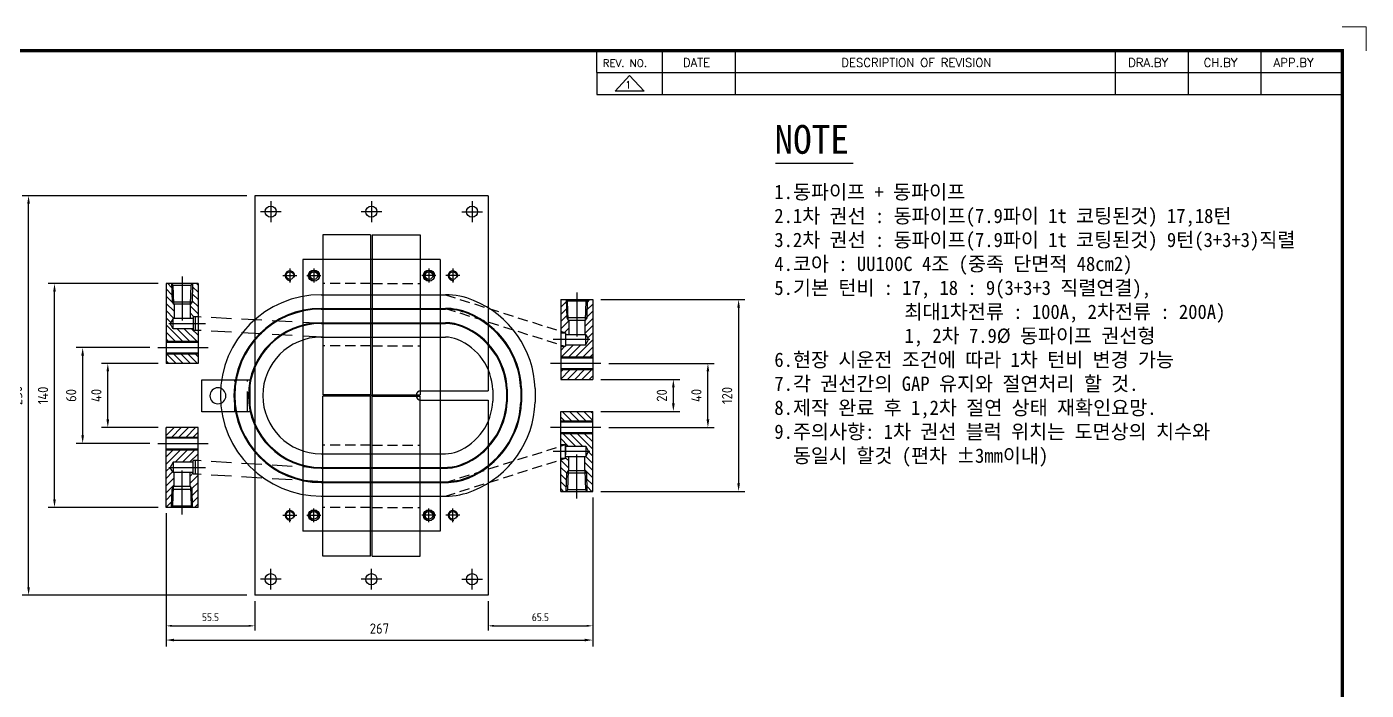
# Model space of a CAD drawing. Header units: millimetres. Extents: x 24815 to 37444, y -10619 to 6020.
# Drawn here: x 26305 to 27143, y -5515 to -5100 of the extents above; entities that cross this region are included whole.
import ezdxf
from ezdxf.enums import TextEntityAlignment as Align

# ---------------------------------------------------------------- set-up
doc = ezdxf.new("R2010")
doc.units = ezdxf.units.MM
for name, pattern in [('CENTER', [50.8, 31.75, -6.35, 6.35, -6.35]), ('CENTER2', [28.575, 19.05, -3.175, 3.175, -3.175]), ('HIDDENX2', [19.05, 12.7, -6.35])]:
    doc.linetypes.add(name, pattern=pattern)
doc.layers.add('FORMAT-1', color=7, linetype='Continuous')
doc.styles.add('HAN', font='')
doc.styles.add('RC', font='ROMANC.SHX')
doc.styles.get("Standard").update_dxf_attribs({"font": 'ISOCP.SHX', "bigfont": 'WHGTXT.SHX'})
doc.styles.get('HAN').set_extended_font_data('GulimChe')
doc.dimstyles.new('PS-1.5', dxfattribs={"dimscale": 1.5, "dimtxt": 3.2, "dimasz": 2.5, "dimexe": 2, "dimexo": 2.5, "dimgap": 2, "dimtad": 1, "dimtoh": 1, "dimrnd": 0.05, "dimzin": 12, "dimdsep": 46, "dimtxsty": 'Standard', "dimcen": 0, "dimclrt": 2, "dimazin": 3, "dimtfac": 1, "dimtofl": 0, "dimtmove": 0, "dimatfit": 3, "dimfxl": 0.18, "dimtolj": 1, "dimtzin": 0, "dimarcsym": 0})
doc.dimstyles.new('PS-2', dxfattribs={"dimscale": 2, "dimtxt": 3.2, "dimasz": 2.5, "dimexe": 2, "dimexo": 2.5, "dimgap": 2, "dimtad": 1, "dimtoh": 1, "dimrnd": 0.05, "dimzin": 12, "dimdsep": 46, "dimtxsty": 'Standard', "dimcen": 0, "dimclrt": 2, "dimazin": 3, "dimtfac": 1, "dimtofl": 0, "dimtmove": 0, "dimatfit": 3, "dimfxl": 0.18, "dimtolj": 1, "dimtzin": 0, "dimarcsym": 0})

# ---------------------------------------------------------------- blocks, each defined once
blk = doc.blocks.new('*D1065')
at = {"color": 0, "lineweight": -2, "transparency": 16777216}
for p, q in [((26663.71, -5320.38), (26713.18, -5320.38)), ((26709.18, -5335.38), (26709.18, -5325.38)), ((26663.71, -5340.38), (26713.18, -5340.38))]:
    blk.add_line(p, q, dxfattribs=at)
at = {"color": 0, "transparency": 16777216}
for points in [[(26708.35, -5325.38), (26710.02, -5325.38), (26709.18, -5320.38)], [(26708.35, -5335.38), (26710.02, -5335.38), (26709.18, -5340.38)]]:
    blk.add_solid(points, dxfattribs=at)
at = {"layer": 'Defpoints', "color": 0, "transparency": 16777216}
for p in [(26658.71, -5320.38), (26709.18, -5320.38), (26658.71, -5340.38)]:
    blk.add_point(p, dxfattribs=at)
at = {"color": 2, "transparency": 16777216, "insert": (26701.98, -5330.38), "char_height": 6.4, "attachment_point": 5, "rotation": 90}
blk.add_mtext('\\A1;20', dxfattribs=at)
blk = doc.blocks.new('*D1066')
at = {"color": 0, "lineweight": -2, "transparency": 16777216}
for p, q in [((26668.82, -5310.38), (26734.82, -5310.38)), ((26730.82, -5345.38), (26730.82, -5315.38)), ((26668.82, -5350.38), (26734.82, -5350.38))]:
    blk.add_line(p, q, dxfattribs=at)
at = {"color": 0, "transparency": 16777216}
for points in [[(26729.98, -5315.38), (26731.65, -5315.38), (26730.82, -5310.38)], [(26729.98, -5345.38), (26731.65, -5345.38), (26730.82, -5350.38)]]:
    blk.add_solid(points, dxfattribs=at)
at = {"layer": 'Defpoints', "color": 0, "transparency": 16777216}
for p in [(26663.82, -5310.38), (26730.82, -5310.38), (26663.82, -5350.38)]:
    blk.add_point(p, dxfattribs=at)
at = {"color": 2, "transparency": 16777216, "insert": (26723.62, -5330.38), "char_height": 6.4, "attachment_point": 5, "rotation": 90}
blk.add_mtext('\\A1;40', dxfattribs=at)
blk = doc.blocks.new('qweafwa')
at = {"color": 3}
for p, q in [((54843.13, 131569.93), (54943.13, 131569.93)), ((54843.13, 131569.93), (54843.13, 131539.93)), ((54943.13, 131569.93), (54943.13, 131539.93)), ((54843.13, 131539.93), (54943.13, 131539.93))]:
    blk.add_line(p, q, dxfattribs=at)
at = {"color": 2, "linetype": 'HIDDENX2', "ltscale": 0.5}
for p, q in [((54873.63, 131569.93), (54873.63, 131539.93)), ((54912.63, 131569.93), (54912.63, 131539.93))]:
    blk.add_line(p, q, dxfattribs=at)
blk = doc.blocks.new('W3FCDSERTF')
at = {"color": 40}
for p, q in [((17905.8, -33979), (17905.8, -34065)), ((17905.8, -33979), (18075.8, -33979)), ((18075.8, -33979), (18075.8, -34065)), ((17905.8, -34065), (18075.8, -34065))]:
    blk.add_line(p, q, dxfattribs=at)
at = {"color": 1, "linetype": 'CENTER2'}
for p, q in [((17915.8, -33981.62), (17915.8, -33990.38)), ((18065.8, -33981.62), (18065.8, -33990.38)), ((17911.42, -33986), (17920.18, -33986)), ((18070.18, -33986), (18061.42, -33986)), ((17911.42, -34058), (17920.18, -34058)), ((17915.8, -34062.38), (17915.8, -34053.62)), ((18070.18, -34058), (18061.42, -34058)), ((18065.8, -34062.38), (18065.8, -34053.62))]:
    blk.add_line(p, q, dxfattribs=at)
at = {"color": 40}
for centre in [(17915.8, -33986), (18065.8, -33986), (17915.8, -34058), (18065.8, -34058)]:
    blk.add_circle(centre, 3.5, dxfattribs=at)
blk = doc.blocks.new('QW3EFCWEW4RT')
h = blk.add_hatch()
h.set_pattern_fill('ANSI31', color=256, style=0)
h.set_pattern_definition([(45, (20879.2575, 78.3932), (-2.24506403, 2.24506403), [])])
h.paths.add_polyline_path([(17403.69, -34509.93), (17403.69, -34513.35), (17415.09, -34513.64), (17416.66, -34514.55), (17416.66, -34514.93), (17425.44, -34514.93), (17425.44, -34512.93), (17424.44, -34512.93), (17424.44, -34509.93)], flags=17)
h.paths.add_polyline_path([(17416.66, -34524.93), (17416.66, -34525.31), (17415.09, -34526.21), (17403.69, -34526.5), (17403.69, -34529.93), (17439.69, -34529.93), (17439.69, -34509.93), (17432.94, -34509.93), (17432.94, -34512.93), (17431.94, -34512.93), (17431.94, -34525.6), (17428.69, -34527.37), (17425.44, -34525.6), (17425.44, -34524.93)])
h.paths.add_polyline_path([(17453.69, -34509.93), (17447.69, -34509.93), (17447.69, -34529.93), (17453.69, -34529.93)])
at = {"color": 1, "linetype": 'CENTER', "ltscale": 3}
for p, q in [((17443.69, -34535.03), (17443.69, -34503.59)), ((17428.69, -34528.16), (17428.69, -34505.16)), ((17399.27, -34519.93), (17426.82, -34519.93))]:
    blk.add_line(p, q, dxfattribs=at)
at = {"color": 1}
for p, q in [((17403.69, -34509.93), (17453.69, -34509.93)), ((17403.69, -34509.93), (17403.69, -34529.93)), ((17424.44, -34509.93), (17424.44, -34512.93)), ((17424.44, -34512.93), (17432.94, -34512.93)), ((17425.44, -34512.93), (17425.44, -34525.6)), ((17431.94, -34512.93), (17431.94, -34525.6)), ((17432.94, -34509.93), (17432.94, -34512.93)), ((17453.69, -34509.93), (17453.69, -34529.93)), ((17416.66, -34514.93), (17425.44, -34514.93)), ((17416.66, -34524.93), (17425.44, -34524.93)), ((17425.44, -34525.6), (17428.69, -34527.37)), ((17431.94, -34525.6), (17425.44, -34525.6)), ((17431.94, -34525.6), (17428.69, -34527.37)), ((17403.69, -34529.93), (17453.69, -34529.93))]:
    blk.add_line(p, q, dxfattribs=at)
at = {"color": 2}
blk.add_line((17403.69, -34511.53), (17403.69, -34525.83), dxfattribs=at)
for p, q in [((17439.69, -34529.93), (17439.69, -34509.93)), ((17447.69, -34529.93), (17447.69, -34509.93)), ((17403.69, -34513.35), (17403.69, -34526.5)), ((17404.58, -34514.23), (17403.69, -34513.35)), ((17404.58, -34525.62), (17404.58, -34514.23)), ((17415.09, -34526.21), (17415.09, -34513.64)), ((17416.66, -34514.55), (17416.66, -34525.31)), ((17403.69, -34526.5), (17404.58, -34525.62))]:
    blk.add_line(p, q)
at = {"color": 3}
for p, q in [((17440.29, -34529.93), (17440.29, -34509.93)), ((17447.09, -34529.93), (17447.09, -34509.93)), ((17416.66, -34514.55), (17404.58, -34514.23)), ((17404.58, -34525.62), (17416.66, -34525.31))]:
    blk.add_line(p, q, dxfattribs=at)
for points in [[(17403.69, -34513.35), (17415.09, -34513.64), (17416.66, -34514.55)], [(17403.69, -34526.5), (17415.09, -34526.21), (17416.66, -34525.31)]]:
    blk.add_lwpolyline(points)
blk = doc.blocks.new('qw33erdcw4e4rt')
at = {"color": 40}
for p, q in [((17883.34, -34082.72), (17883.34, -33936.72)), ((18133.34, -33936.72), (17883.34, -33936.72)), ((18133.34, -34082.72), (18133.34, -33936.72)), ((18005.34, -34040.72), (18005.34, -34082.72)), ((18011.34, -34040.72), (18011.34, -34082.72)), ((18005.34, -34082.72), (17883.34, -34082.72)), ((18133.34, -34082.72), (18011.34, -34082.72))]:
    blk.add_line(p, q, dxfattribs=at)
at = {"color": 1, "linetype": 'CENTER2'}
for p, q in [((17893.34, -33953.22), (17893.34, -33940.22)), ((18123.34, -33953.22), (18123.34, -33940.22)), ((17886.84, -33946.72), (17899.84, -33946.72)), ((18129.84, -33946.72), (18116.84, -33946.72)), ((17928.96, -33958.72), (17937.71, -33958.72)), ((17933.34, -33954.35), (17933.34, -33963.1)), ((18087.71, -33958.72), (18078.96, -33958.72)), ((18083.34, -33954.35), (18083.34, -33963.1)), ((17928.96, -33973.72), (17937.71, -33973.72)), ((17933.34, -33969.35), (17933.34, -33978.1)), ((18087.71, -33973.72), (18078.96, -33973.72)), ((18083.34, -33969.35), (18083.34, -33978.1)), ((17886.84, -34009.72), (17899.84, -34009.72)), ((17893.34, -34016.22), (17893.34, -34003.22)), ((18129.84, -34009.72), (18116.84, -34009.72)), ((18123.34, -34016.22), (18123.34, -34003.22)), ((17933.34, -34050.1), (17933.34, -34041.35)), ((18083.34, -34050.1), (18083.34, -34041.35)), ((17928.96, -34045.72), (17937.71, -34045.72)), ((18087.71, -34045.72), (18078.96, -34045.72)), ((17933.34, -34065.1), (17933.34, -34056.35)), ((18083.34, -34065.1), (18083.34, -34056.35)), ((17893.34, -34066.22), (17893.34, -34079.22)), ((17928.96, -34060.72), (17937.71, -34060.72)), ((18087.71, -34060.72), (18078.96, -34060.72)), ((18123.34, -34066.22), (18123.34, -34079.22)), ((17886.84, -34072.72), (17899.84, -34072.72)), ((18129.84, -34072.72), (18116.84, -34072.72))]:
    blk.add_line(p, q, dxfattribs=at)
at = {"color": 40}
for centre in [(17893.34, -33946.72), (18123.34, -33946.72), (17893.34, -34009.72), (18123.34, -34009.72), (17893.34, -34072.72), (18123.34, -34072.72)]:
    blk.add_circle(centre, 3.5, dxfattribs=at)
for centre in [(17933.34, -33958.72), (18083.34, -33958.72), (17933.34, -33973.72), (18083.34, -33973.72), (17933.34, -34045.72), (18083.34, -34045.72), (17933.34, -34060.72), (18083.34, -34060.72)]:
    blk.add_circle(centre, 2.4)
at = {"color": 3}
for centre in [(17933.34, -33958.72), (18083.34, -33958.72), (17933.34, -33973.72), (18083.34, -33973.72), (17933.34, -34045.72), (18083.34, -34045.72), (17933.34, -34060.72), (18083.34, -34060.72)]:
    blk.add_arc(centre, 3, 249.09255, 189.42765, dxfattribs=at)
at = {"color": 40}
blk.add_arc((18008.34, -34040.72), 3, 0, 180, dxfattribs=at)
blk = doc.blocks.new('aseefwAG')
at = {"color": 6}
for p, q in [((978.69, 254.27), (948.69, 254.26)), ((948.69, 254.26), (948.69, 234.26)), ((978.69, 234.27), (978.69, 254.27)), ((948.69, 234.26), (978.69, 234.27))]:
    blk.add_line(p, q, dxfattribs=at)
at = {"color": 2, "linetype": 'HIDDENX2'}
for p, q in [((950.19, 234.26), (950.19, 254.26)), ((958.19, 234.26), (958.19, 254.26))]:
    blk.add_line(p, q, dxfattribs=at)
at = {"color": 6}
blk.add_circle((968.69, 244.26), 5, dxfattribs=at)
blk = doc.blocks.new('format-3')
at = {"color": 3, "lineweight": 9}
for p in [(414.5, 291.3), (419.5, 286.3)]:
    blk.add_line(p, (419.5, 291.3), dxfattribs=at)
at = {"color": 180}
for p, q in [((258.97, 281.75), (258.97, 286.3)), ((272.71, 281.75), (272.71, 286.3)), ((287.94, 281.75), (287.94, 286.3)), ((367.22, 281.75), (367.22, 286.3)), ((382.45, 281.75), (382.45, 286.3)), ((397.61, 281.75), (397.61, 286.3)), ((258.97, 281.75), (414.5, 281.75))]:
    blk.add_line(p, q, dxfattribs=at)
at = {"layer": 'FORMAT-1', "const_width": 0.7}
blk.add_lwpolyline([(13, 5), (13, 286.3), (414.5, 286.3), (414.5, 5)], close=True, dxfattribs=at)
at = {"color": 2, "style": 'RC'}
for s, height, p in [('REV. NO.', 1.56, (260.23, 282.95)), ('DATE', 1.788, (276.95, 282.94)), ('DESCRIPTION OF REVISION', 1.7875, (309.98, 282.94)), ('DRA.BY', 1.788, (369.83, 282.94)), ('CH.BY', 1.788, (385.59, 282.94)), ('APP.BY', 1.788, (400.18, 282.94))]:
    blk.add_text(s, height=height, dxfattribs=at).set_placement(p)
at = {"style": 'HAN'}
for tag, height, p in [('MODEL-NAME', 3, (386.1, 31.53)), ('SCALE', 2.7, (320.81, 26.29)), ('PART-NAME', 3, (386.1, 26.29)), ('PART-NO', 3, (386.1, 21.01)), ('DRA-BY', 3, (260.72, 19.44)), ('CH-BY', 3, (277.21, 19.44)), ('APP-BY', 3, (293.7, 19.44)), ('DRA-DATE', 2.5, (260.72, 7.47)), ('CH-DATE', 2.5, (277.21, 7.47)), ('APP-DATE', 2.5, (293.7, 7.47)), ('관련업체', 3, (333.52, 9.26))]:
    blk.add_attdef(tag, text='', height=height, dxfattribs=at).set_placement(p, align=Align.MIDDLE_CENTER)
blk = doc.blocks.new('re3')
at = {"color": 180}
for p, q in [((0, 0), (0, -4.55)), ((6.87, -0.64), (3.86, -3.91)), ((6.87, -0.64), (9.88, -3.91)), ((13.74, -4.55), (13.74, 0)), ((28.97, -4.55), (28.97, 0)), ((108.25, -4.55), (108.25, 0)), ((123.49, -4.55), (123.49, 0)), ((138.64, -4.55), (138.64, 0)), ((0, -4.55), (155.53, -4.55)), ((9.88, -3.91), (3.86, -3.91))]:
    blk.add_line(p, q, dxfattribs=at)
at = {"color": 2, "style": 'RC', "oblique": 15}
blk.add_attdef('REV.NO', text='', height=1.56, dxfattribs=at).set_placement((6.59, -2.56), align=Align.MIDDLE_CENTER)
blk.add_attdef('-1', text='', height=1.56, dxfattribs=at).set_placement((9.37, -1.66), align=Align.MIDDLE_LEFT)
at = {"color": 2, "style": 'HAN'}
for tag, p in [('REV.-DATE', (21.36, -2.28)), ('DRA.BY', (115.87, -2.28)), ('CH.BY', (131.07, -2.28)), ('APP.BY', (147.09, -2.28))]:
    blk.add_attdef(tag, text='', height=2.5, dxfattribs=at).set_placement(p, align=Align.MIDDLE_CENTER)
blk.add_attdef('DESCRIPTION-OF-REVISION', text='', height=2.5, dxfattribs=at).set_placement((31.61, -2.28), align=Align.MIDDLE_LEFT)
blk = doc.blocks.new('*D1080')
at = {"color": 0, "lineweight": -2, "transparency": 16777216}
for p, q in [((26663.71, -5270.38), (26754.03, -5270.38)), ((26750.03, -5275.38), (26750.03, -5385.38)), ((26663.71, -5390.38), (26754.03, -5390.38))]:
    blk.add_line(p, q, dxfattribs=at)
at = {"color": 0, "transparency": 16777216}
for points in [[(26749.2, -5275.38), (26750.86, -5275.38), (26750.03, -5270.38)], [(26749.2, -5385.38), (26750.86, -5385.38), (26750.03, -5390.38)]]:
    blk.add_solid(points, dxfattribs=at)
at = {"layer": 'Defpoints', "color": 0, "transparency": 16777216}
for p in [(26658.71, -5270.38), (26658.71, -5390.38), (26750.03, -5390.38)]:
    blk.add_point(p, dxfattribs=at)
at = {"color": 2, "transparency": 16777216, "insert": (26742.83, -5330.38), "char_height": 6.4, "attachment_point": 5, "rotation": 90}
blk.add_mtext('\\A1;120', dxfattribs=at)
blk = doc.blocks.new('*D1081')
at = {"color": 0, "lineweight": -2, "transparency": 16777216}
for p, q in [((26658.71, -5395.38), (26658.71, -5487.43)), ((26391.71, -5405.38), (26391.71, -5487.43)), ((26396.71, -5483.43), (26653.71, -5483.43))]:
    blk.add_line(p, q, dxfattribs=at)
at = {"color": 0, "transparency": 16777216}
for points in [[(26396.71, -5482.6), (26396.71, -5484.26), (26391.71, -5483.43)], [(26653.71, -5482.6), (26653.71, -5484.26), (26658.71, -5483.43)]]:
    blk.add_solid(points, dxfattribs=at)
at = {"layer": 'Defpoints', "color": 0, "transparency": 16777216}
for p in [(26658.71, -5390.38), (26391.71, -5400.38), (26658.71, -5483.43)]:
    blk.add_point(p, dxfattribs=at)
at = {"color": 2, "transparency": 16777216, "insert": (26525.21, -5476.23), "char_height": 6.4, "attachment_point": 5}
blk.add_mtext('\\A1;267', dxfattribs=at)
blk = doc.blocks.new('*D1082')
at = {"color": 0, "lineweight": -2, "transparency": 16777216}
for p, q in [((26386.71, -5260.38), (26317.86, -5260.38)), ((26321.86, -5395.38), (26321.86, -5265.38)), ((26386.71, -5400.38), (26317.86, -5400.38))]:
    blk.add_line(p, q, dxfattribs=at)
at = {"color": 0, "transparency": 16777216}
for points in [[(26321.03, -5265.38), (26322.7, -5265.38), (26321.86, -5260.38)], [(26321.03, -5395.38), (26322.7, -5395.38), (26321.86, -5400.38)]]:
    blk.add_solid(points, dxfattribs=at)
at = {"layer": 'Defpoints', "color": 0, "transparency": 16777216}
for p in [(26321.86, -5260.38), (26391.71, -5260.38), (26391.71, -5400.38)]:
    blk.add_point(p, dxfattribs=at)
at = {"color": 2, "transparency": 16777216, "insert": (26314.66, -5330.38), "char_height": 6.4, "attachment_point": 5, "rotation": 90}
blk.add_mtext('\\A1;140', dxfattribs=at)
blk = doc.blocks.new('*D1083')
at = {"color": 0, "lineweight": -2, "transparency": 16777216}
for p, q in [((26386.71, -5310.38), (26351.22, -5310.38)), ((26355.22, -5345.38), (26355.22, -5315.38)), ((26386.71, -5350.38), (26351.22, -5350.38))]:
    blk.add_line(p, q, dxfattribs=at)
at = {"color": 0, "transparency": 16777216}
for points in [[(26354.39, -5315.38), (26356.06, -5315.38), (26355.22, -5310.38)], [(26354.39, -5345.38), (26356.06, -5345.38), (26355.22, -5350.38)]]:
    blk.add_solid(points, dxfattribs=at)
at = {"layer": 'Defpoints', "color": 0, "transparency": 16777216}
for p in [(26355.22, -5310.38), (26391.71, -5310.38), (26391.71, -5350.38)]:
    blk.add_point(p, dxfattribs=at)
at = {"color": 2, "transparency": 16777216, "insert": (26348.02, -5330.38), "char_height": 6.4, "attachment_point": 5, "rotation": 90}
blk.add_mtext('\\A1;40', dxfattribs=at)
blk = doc.blocks.new('*D1084')
at = {"color": 0, "lineweight": -2, "transparency": 16777216}
for p, q in [((26381.6, -5300.38), (26335.5, -5300.38)), ((26339.5, -5355.38), (26339.5, -5305.38)), ((26381.6, -5360.38), (26335.5, -5360.38))]:
    blk.add_line(p, q, dxfattribs=at)
at = {"color": 0, "transparency": 16777216}
for points in [[(26338.66, -5305.38), (26340.33, -5305.38), (26339.5, -5300.38)], [(26338.66, -5355.38), (26340.33, -5355.38), (26339.5, -5360.38)]]:
    blk.add_solid(points, dxfattribs=at)
at = {"layer": 'Defpoints', "color": 0, "transparency": 16777216}
for p in [(26339.5, -5300.38), (26386.6, -5300.38), (26386.6, -5360.38)]:
    blk.add_point(p, dxfattribs=at)
at = {"color": 2, "transparency": 16777216, "insert": (26332.3, -5330.38), "char_height": 6.4, "attachment_point": 5, "rotation": 90}
blk.add_mtext('\\A1;60', dxfattribs=at)
blk = doc.blocks.new('*D1085')
at = {"color": 0, "lineweight": -2, "transparency": 16777216}
for p, q in [((26442.21, -5205.38), (26301.64, -5205.38)), ((26305.64, -5450.38), (26305.64, -5210.38)), ((26442.21, -5455.38), (26301.64, -5455.38))]:
    blk.add_line(p, q, dxfattribs=at)
at = {"color": 0, "transparency": 16777216}
for points in [[(26304.81, -5210.38), (26306.47, -5210.38), (26305.64, -5205.38)], [(26304.81, -5450.38), (26306.47, -5450.38), (26305.64, -5455.38)]]:
    blk.add_solid(points, dxfattribs=at)
at = {"layer": 'Defpoints', "color": 0, "transparency": 16777216}
for p in [(26305.64, -5205.38), (26447.21, -5205.38), (26447.21, -5455.38)]:
    blk.add_point(p, dxfattribs=at)
at = {"color": 2, "transparency": 16777216, "insert": (26298.44, -5330.38), "char_height": 6.4, "attachment_point": 5, "rotation": 90}
blk.add_mtext('\\A1;250', dxfattribs=at)
blk = doc.blocks.new('*D1103')
at = {"color": 0, "lineweight": -2, "transparency": 16777216}
for p, q in [((26391.71, -5404.13), (26391.71, -5477.54)), ((26447.21, -5459.13), (26447.21, -5477.54)), ((26395.46, -5474.54), (26443.46, -5474.54))]:
    blk.add_line(p, q, dxfattribs=at)
at = {"color": 0, "transparency": 16777216}
for points in [[(26395.46, -5473.91), (26395.46, -5475.16), (26391.71, -5474.54)], [(26443.46, -5473.91), (26443.46, -5475.16), (26447.21, -5474.54)]]:
    blk.add_solid(points, dxfattribs=at)
at = {"layer": 'Defpoints', "color": 0, "transparency": 16777216}
for p in [(26391.71, -5400.38), (26447.21, -5455.38), (26447.21, -5474.54)]:
    blk.add_point(p, dxfattribs=at)
at = {"color": 2, "transparency": 16777216, "insert": (26419.46, -5469.14), "char_height": 4.8, "attachment_point": 5}
blk.add_mtext('\\A1;55.5', dxfattribs=at)
blk = doc.blocks.new('*D1104')
at = {"color": 0, "lineweight": -2, "transparency": 16777216}
for p, q in [((26658.71, -5394.13), (26658.71, -5477.54)), ((26593.21, -5459.13), (26593.21, -5477.54)), ((26596.96, -5474.54), (26654.96, -5474.54))]:
    blk.add_line(p, q, dxfattribs=at)
at = {"color": 0, "transparency": 16777216}
for points in [[(26596.96, -5473.91), (26596.96, -5475.16), (26593.21, -5474.54)], [(26654.96, -5473.91), (26654.96, -5475.16), (26658.71, -5474.54)]]:
    blk.add_solid(points, dxfattribs=at)
at = {"layer": 'Defpoints', "color": 0, "transparency": 16777216}
for p in [(26658.71, -5390.38), (26593.21, -5455.38), (26658.71, -5474.54)]:
    blk.add_point(p, dxfattribs=at)
at = {"color": 2, "transparency": 16777216, "insert": (26625.96, -5469.14), "char_height": 4.8, "attachment_point": 5}
blk.add_mtext('\\A1;65.5', dxfattribs=at)

msp = doc.modelspace()

# ---------------------------------------------------------------- linework, layer by layer
for p, q in [((26773.03019, -5185.04224), (26821.77001, -5185.04224)), ((26520.71022, -5330.88139), (26519.71022, -5329.88139))]:
    msp.add_line(p, q)
at = {"color": 2}
for p, q in [((26488.71022, -5267.38139), (26566.51517, -5267.38139)), ((26488.71022, -5275.88139), (26566.51517, -5275.88139)), ((26488.71022, -5276.38139), (26566.51517, -5276.38139)), ((26488.71022, -5284.88139), (26566.51517, -5284.88139)), ((26488.71022, -5285.38139), (26566.51517, -5285.38139)), ((26488.71022, -5293.88139), (26566.51517, -5293.88139)), ((26596.20977, -5326.86006), (26596.20977, -5333.90271)), ((26604.70203, -5326.49755), (26604.70203, -5334.26523)), ((26605.20203, -5326.49755), (26605.20203, -5334.26523)), ((26613.69385, -5326.11371), (26613.69385, -5334.64907)), ((26614.19385, -5326.11371), (26614.19385, -5334.64907)), ((26622.69385, -5326.11371), (26622.69385, -5334.64907)), ((26488.71022, -5366.88139), (26566.51517, -5366.88139)), ((26488.71022, -5375.38139), (26566.51517, -5375.38139)), ((26488.71022, -5375.88139), (26566.51517, -5375.88139)), ((26488.71022, -5384.38139), (26566.51517, -5384.38139)), ((26488.71022, -5384.88139), (26566.51517, -5384.88139)), ((26488.71022, -5393.38139), (26566.51517, -5393.38139))]:
    msp.add_line(p, q, dxfattribs=at)
at = {"color": 253, "linetype": 'HIDDENX2', "ltscale": 0.5}
for p, q in [((26566.51517, -5267.38139), (26641.71251, -5291.13139)), ((26566.51517, -5275.88139), (26641.71251, -5299.63139)), ((26641.71251, -5291.13139), (26641.71251, -5299.63139)), ((26566.51517, -5384.88139), (26641.71251, -5361.13139)), ((26641.71251, -5361.13139), (26641.71251, -5369.63139)), ((26566.51517, -5393.38139), (26641.71251, -5369.63139))]:
    msp.add_line(p, q, dxfattribs=at)
at = {"color": 253, "linetype": 'HIDDENX2'}
for p, q in [((26410.07973, -5289.63139), (26410.07973, -5281.13139)), ((26489.71022, -5285.38139), (26410.21022, -5281.13139)), ((26489.71022, -5293.88139), (26410.07973, -5289.63139)), ((26489.71022, -5375.88139), (26410.07973, -5371.13139)), ((26410.07973, -5379.63139), (26410.07973, -5371.13139)), ((26489.71022, -5384.38139), (26410.07973, -5379.63139))]:
    msp.add_line(p, q, dxfattribs=at)
at = {"color": 2}
for centre, radius, start, end in [((26488.71022, -5330.38139), 63, 90, 270), ((26566.51517, -5313.88139), 46.5, 67.70991254, 90), ((26560.58541, -5328.3636), 62.14917, 2.07464699, 67.71580681), ((26488.71022, -5330.38139), 54.5, 90, 270), ((26488.71022, -5330.38139), 54, 90, 270), ((26566.51517, -5313.88139), 38, 67.70991254, 90), ((26566.51517, -5313.88139), 37.5, 67.70991254, 90), ((26560.57121, -5328.38139), 53.17101, 2.44433534, 67.70991254), ((26560.57121, -5328.38139), 53.67101, 2.44433534, 67.70991254), ((26488.71022, -5330.38139), 45.5, 90, 270), ((26488.71022, -5330.38139), 45, 90, 270), ((26566.51517, -5313.88139), 29, 67.70991254, 90), ((26566.51517, -5313.88139), 28.5, 67.70991254, 90), ((26560.57121, -5328.38139), 44.17101, 2.44433534, 67.70991254), ((26560.57121, -5328.38139), 44.67101, 2.44433534, 67.70991254), ((26488.71022, -5330.38139), 36.5, 90, 270), ((26566.51517, -5313.88139), 20, 67.70991254, 90), ((26560.57121, -5328.38139), 35.67101, 2.44433534, 67.70991254), ((26560.57121, -5332.38139), 35.67101, 292.29008746, 357.55566466), ((26560.57121, -5332.38139), 44.17101, 292.29008746, 357.55566466), ((26560.57121, -5332.38139), 44.67101, 292.29008746, 357.55566466), ((26560.57121, -5332.38139), 53.17101, 292.29008746, 357.55566466), ((26560.57121, -5332.38139), 53.67101, 292.29008746, 357.55566466), ((26560.58541, -5332.39917), 62.14917, 292.28419319, 357.92535301), ((26566.51517, -5346.88139), 20, 270, 292.29008746), ((26566.51517, -5346.88139), 28.5, 270, 292.29008746), ((26566.51517, -5346.88139), 29, 270, 292.29008746), ((26566.51517, -5346.88139), 37.5, 270, 292.29008746), ((26566.51517, -5346.88139), 38, 270, 292.29008746), ((26566.51517, -5346.88139), 46.5, 270, 292.29008746)]:
    msp.add_arc(centre, radius, start, end, dxfattribs=at)

# ---------------------------------------------------------------- block references
at = {"xscale": 3, "yscale": 3, "zscale": 3}
msp.add_blockref('format-3', (25884.32793, -5973.58229), dxfattribs=at)
ref = msp.add_blockref('re3', (26661.22532, -5128.33229), dxfattribs=dict(xscale=3, yscale=3, zscale=3))
ref.add_attrib('REV.NO', '1', dxfattribs={"color": 2, "height": 4.68, "style": 'RC'}).set_placement((26680.99055, -5136.00424), align=Align.MIDDLE_CENTER)
for name, p, rotation in [('qw33erdcw4e4rt', (-7489.51443, -23338.71749), 90), ('qweafwa', (-105050.21996, 49613.25001), 270), ('W3FCDSERTF', (60542.21057, 12660.4151), 270), ('QW3EFCWEW4RT', (60921.63584, 12143.31162), 270), ('qweafwa', (158090.64041, -60274.01278), 90), ('QW3EFCWEW4RT', (-7871.2131, -22794.0744), 90)]:
    msp.add_blockref(name, p, dxfattribs=dict(rotation=rotation))
at = {"xscale": -1}
for name, p, rotation in [('qweafwa', (158090.64041, 49613.25001), 90), ('QW3EFCWEW4RT', (-7871.2131, 12133.31162), 90), ('qweafwa', (-105050.21996, -60274.01278), 270), ('QW3EFCWEW4RT', (60921.63584, -22804.0744), 270)]:
    msp.add_blockref(name, p, dxfattribs=dict(at, rotation=rotation))
msp.add_blockref('aseefwAG', (27392.8507, -5574.86333), dxfattribs=at)

# ---------------------------------------------------------------- texts
at = {"color": 2, "style": 'HAN'}
msp.add_text('NOTE', height=18, dxfattribs=at).set_placement((26772.51702, -5179.14791))
at = {"insert": (26772.39536, -5198.48674), "char_height": 9, "width": 423.2311165, "attachment_point": 1, "style": 'HAN'}
msp.add_mtext('{\\C2;1.동파이프 + 동파이프\\P2.1차 권선 : 동파이프(7.9파이 1t 코팅된것) 17,18턴\\P3.2차 권선 : 동파이프(7.9파이 1t 코팅된것) 9턴(3+3+3)직렬\\P4.코아 : UU100C 4조 (중족 단면적 48cm2)\\P\\C1;5.기본 턴비 : 17, 18 : 9(3+3+3 직렬연결), \\P              최대1차전류 : 100A, 2차전류 : 200A)\\P              1, 2차 7.9Ø 동파이프 권선형\\C2;\\P6.현장 시운전 조건에 따라 1차 턴비 변경 가능\\P7.각 권선간의 GAP 유지와 절연처리 할 것.\\P8.제작 완료 후 1,2차 절연 상태 재확인요망.\\P9.주의사향: 1차 권선 블럭 위치는 도면상의 치수와\\P  동일시 할것 (편차 ±3mm이내)}', dxfattribs=at)

# ---------------------------------------------------------------- dimensions: what is measured, and where the dimension line sits
for base, p1, p2, picture, middle in [((26305.64018, -5205.38139), (26447.21022, -5455.38139), (26447.21022, -5205.38139), '*D1085', (26298.43955, -5330.38139)), ((26321.86266, -5260.38139), (26391.71022, -5400.38139), (26391.71022, -5260.38139), '*D1082', (26314.66266, -5330.38139)), ((26750.03064, -5390.38139), (26658.71251, -5270.38139), (26658.71251, -5390.38139), '*D1080', (26742.83001, -5330.38139)), ((26339.49787, -5300.38139), (26386.60107, -5360.38139), (26386.60107, -5300.38139), '*D1084', (26332.29787, -5330.38139)), ((26355.22286, -5310.38139), (26391.71022, -5350.38139), (26391.71022, -5310.38139), '*D1083', (26348.02286, -5330.38139)), ((26730.81605, -5310.38139), (26663.82167, -5350.38139), (26663.82167, -5310.38139), '*D1066', (26723.61605, -5330.38139)), ((26709.18215, -5320.38139), (26658.71251, -5340.38139), (26658.71251, -5320.38139), '*D1065', (26701.98152, -5330.38139))]:
    dim = msp.add_linear_dim(base=base, p1=p1, p2=p2, angle=90, dimstyle='PS-2')
    dim.commit()
    dim.dimension.update_dxf_attribs({"geometry": picture, "text_midpoint": middle})
dim = msp.add_linear_dim(base=(26658.71251, -5483.42985), p1=(26391.71022, -5400.38139), p2=(26658.71251, -5390.38139), dimstyle='PS-2')
dim.commit()
dim.dimension.update_dxf_attribs({"geometry": '*D1081', "text_midpoint": (26525.21137, -5476.22922)})
for base, p1, p2, picture, middle in [((26658.71251, -5474.53957), (26593.21022, -5455.38139), (26658.71251, -5390.38139), '*D1104', (26625.96137, -5469.13957)), ((26447.21022, -5474.53957), (26391.71022, -5400.38139), (26447.21022, -5455.38139), '*D1103', (26419.46022, -5469.13957))]:
    dim = msp.add_linear_dim(base=base, p1=p1, p2=p2, dimstyle='PS-1.5', override={"dimarcsym": 1})
    dim.commit()
    dim.dimension.update_dxf_attribs({"geometry": picture, "text_midpoint": middle})

doc.saveas('drawing.dxf')
